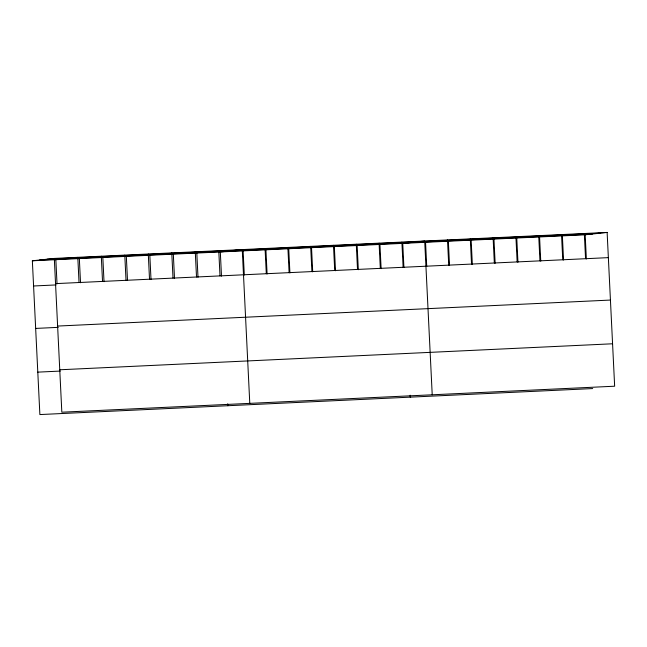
<?xml version="1.0" encoding="UTF-8"?>
<svg xmlns="http://www.w3.org/2000/svg" width="647" height="647" viewBox="0 0 647 647"><rect width="100%" height="100%" fill="white"/><g stroke="black" fill="none" stroke-linecap="round" stroke-linejoin="round"><path stroke-width="0.97" d="M592.692 388.572L39.871 414.565L32.35 260.79L54.308 258.428L607.129 232.435L614.65 386.21L61.829 412.204L54.308 258.428M32.35 260.79L585.171 234.796L607.129 232.435M47.061 259.204L599.882 233.211M39.596 260.005L592.417 234.012M55.537 283.629L608.358 257.635M33.579 285.99L56.095 284.931M57.615 326.064L610.436 300.062M35.658 328.417L58.173 327.358M59.75 369.777L612.572 343.783M37.793 372.138L60.308 371.079M585.171 234.796L586.36 258.986M584.322 233.51L585.559 258.711M562.372 235.864L563.553 260.062M561.523 234.578L562.753 259.779M539.566 236.939L540.746 261.129M538.716 235.654L539.946 260.854M516.759 238.007L517.948 262.205M515.91 236.721L517.147 261.922M493.96 239.083L495.141 263.272M493.111 237.797L494.34 262.997M471.153 240.15L472.334 264.348M470.304 238.864L471.534 264.073M448.347 241.226L449.536 265.416M447.498 239.94L448.735 265.141M425.548 242.302L426.729 266.491M432.22 394.791L424.699 241.016L402.741 243.369L403.922 267.567M410.166 395.22L410.263 397.153M401.892 242.083L403.13 267.284M379.935 244.445L381.123 268.634M379.085 243.159L380.323 268.359M357.136 245.512L358.317 269.71M356.287 244.226L357.516 269.427M334.329 246.588L335.51 270.778M333.48 245.302L334.717 270.503M311.522 247.664L312.711 271.853M310.673 246.37L311.911 271.578M288.724 248.731L289.905 272.929M287.875 247.445L289.104 272.646M265.917 249.807L267.098 273.996M265.068 248.521L266.305 273.721M243.11 250.874L244.299 275.072M249.782 403.372L242.261 249.588L220.312 251.95L221.492 276.14M227.736 403.801L227.833 405.726M218.767 250.696L220.004 275.897M196.817 253.05L197.998 277.248M195.273 251.796L196.51 276.997M173.323 254.158L174.504 278.347M171.779 252.904L173.016 278.105M149.829 255.266L151.01 279.455M148.284 254.012L149.514 279.213M126.327 256.366L127.516 280.563M124.79 255.112L126.019 280.313M102.833 257.474L104.021 281.663M101.296 256.22L102.525 281.421M79.338 258.574L80.527 282.771M77.802 257.32L79.031 282.521M55.844 259.682L57.025 283.871"/></g></svg>
